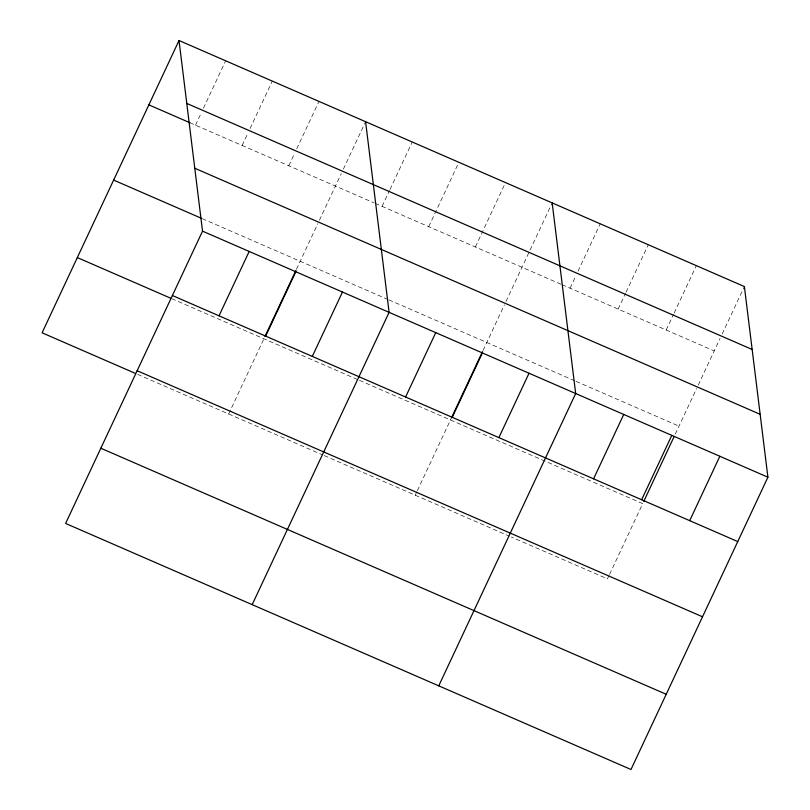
<?xml version="1.0" encoding="UTF-8"?>
<svg xmlns="http://www.w3.org/2000/svg" width="810" height="810" viewBox="0 0 810 810"><rect width="100%" height="100%" fill="white"/><g stroke="black" fill="none" stroke-linecap="round" stroke-linejoin="round"><path stroke-width="0.61" stroke-dasharray="4.05 3.04" d="M195.504 125.165L201.326 112.742M203.442 108.226L225.656 60.801M242.149 145.466L247.971 133.042M250.087 128.527L272.302 81.101M288.795 165.766L294.617 153.343M296.733 148.827L318.948 101.402M228.673 413.991L263.898 338.783M296.47 269.264L317.824 223.671M319.423 220.259L341.253 173.644M343.369 169.128L365.593 121.703M382.077 206.368L389.488 190.552M390.015 189.429L412.229 142.003M428.723 226.668L458.875 162.304M475.369 246.969L505.521 182.594M415.246 495.193L416.846 491.771M417.383 490.637L451.545 417.697M483.043 350.457L504.397 304.874M505.997 301.452L551.64 204.029M570.068 288.178L575.89 275.764M578.006 271.239L600.22 223.813M618.131 309.096L625.533 293.291M626.059 292.157L648.283 244.731M666.184 330.014L673.586 314.199M674.122 313.075L696.337 265.639M609.069 575.434L607.47 578.856L511.353 537.03M609.606 574.3L642.705 503.638L359.468 380.366M675.267 434.119L696.62 388.537M698.23 385.115L720.06 338.509M722.176 333.983L744.39 286.558M189.823 122.695L374.119 202.905M375.253 203.401L560.915 284.199M562.059 284.695L714.238 350.922M202.368 218.7L387.808 299.406M388.942 299.902L574.887 380.832M576.031 381.328L679.003 426.141M171.75 298.677L357.19 379.384M137.66 374.382L321.955 454.592M324.233 455.584L509.065 536.028"/><path stroke-width="1.21" d="M179.02 40.5L202.53 231.144L65.61 523.442L630.98 769.5L767.91 477.201L744.39 286.558L179.02 40.5L42.09 332.799L135.381 373.4M219.024 315.809L249.176 251.444M264.971 336.504L295.933 270.398M265.66 336.109L295.812 271.745M312.306 356.41L342.458 292.046M252.183 604.645L389.104 312.346L365.593 121.703M405.597 397.011L435.75 332.647M451.545 417.697L482.507 351.601M452.243 417.312L482.395 352.947M498.879 437.613L529.031 373.248M438.757 685.837L575.677 393.549L552.167 202.895M593.578 478.821L623.73 414.457M641.641 499.74L671.794 435.375M643.778 501.36L674.203 436.398M689.695 520.658L719.847 456.293M186.776 103.417L752.156 349.475M148.868 104.865L189.823 122.695M194.764 168.237L760.144 414.295M113.633 180.083L201.224 218.204M202.53 231.144L767.91 477.201M172.378 295.508L737.758 541.576M77.325 257.58L170.616 298.181M137.143 370.727L702.523 616.785M100.845 448.224L666.215 694.281"/></g></svg>
